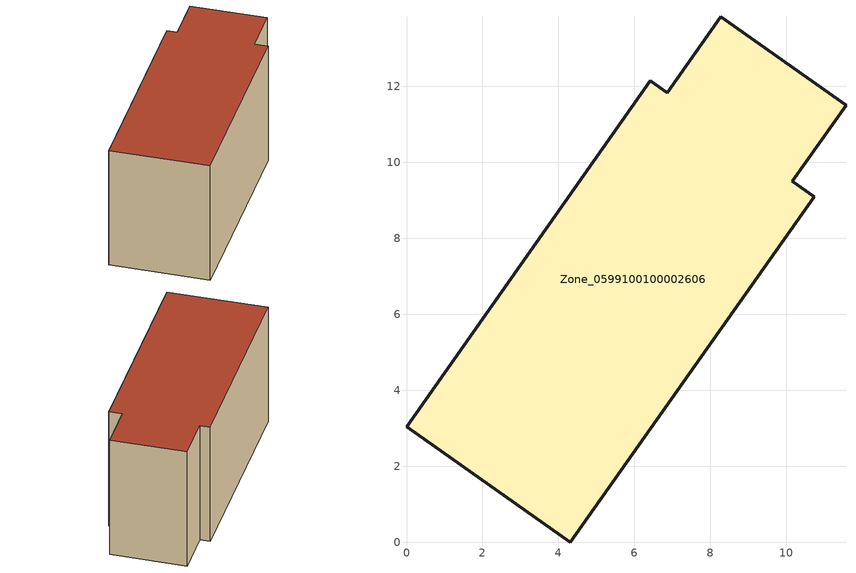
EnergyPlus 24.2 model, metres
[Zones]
Zone_0599100100002606
 floor ground (C_G): 0,3.04 6.41,12.14 6.86,11.83 8.27,13.83 11.57,11.5 10.16,9.5 10.74,9.09 4.31,0 z3.81
 wall outside (C_F): 4.31,0 10.74,9.09 10.16,9.5 11.57,11.5 8.27,13.83 6.86,11.83 6.41,12.14 0,3.04 4.31,0 z3.81:10.72
 roof outside (C_R): 6.41,12.14 0,3.04 4.31,0 10.74,9.09 10.16,9.5 11.57,11.5 8.27,13.83 6.86,11.83 z10.72
[BUILDING]
Pand.0599100100002606: North Axis=0; Terrain=City; Loads Convergence Tolerance Value=0.04; Temperature Convergence Tolerance Value=0.4; Solar Distribution=FullExterior; Maximum Number of Warmup Days=25; Minimum Number of Warmup Days=1
[Site:Location]
Rotterdam.The.Hague.AP_ZH_NLD Design_Conditions: Latitude=51.96; Longitude=4.45; Time Zone=1; Elevation=-4.5
[SITE:GROUNDTEMPERATURE:BUILDINGSURFACE]
18, 18, 18, 18, 18, 18, 18, 18, 18, 18, 18, 18
[MATERIAL] Thermal Absorptance=0.9; Solar Absorptance=0.7; Visible Absorptance=0.7
Name | Roughness | Thickness | Conductivity | Density | Specific Heat
G.TC.2006-2014 | MediumSmooth | 0.15 | 0.06 | 540 | 1210
F.TC.2006-2014 | Rough | 0.3 | 0.12 | 1920 | 840
R.TC.2006-2014 | MediumRough | 0.2 | 0.08 | 1500 | 1000
[CONSTRUCTION]
C_G: G.TC.2006-2014
C_F: F.TC.2006-2014
C_R: R.TC.2006-2014
[ZONE]
Zone_0599100100002606: Type=1; Multiplier=1; Ceiling Height=Autocalculate; Volume=Autocalculate; Floor Area=autocalculate; Part of Total Floor Area=Yes
[ZONEINFILTRATION:DESIGNFLOWRATE]
Infil_Zone_0599100100002606: Zone or ZoneList or Space or SpaceList=Zone_0599100100002606; Schedule=AlwaysOn; Design Flow Rate Calculation Method=Flow/Area; Flow Rate per Floor Area=0.0015; Constant Term Coefficient=1; Temperature Term Coefficient=0; Velocity Term Coefficient=0; Velocity Squared Term Coefficient=0
[HVACTEMPLATE:ZONE:IDEALLOADSAIRSYSTEM]
Zone_0599100100002606: Maximum Heating Supply Air Temperature=50; Minimum Cooling Supply Air Temperature=13; Maximum Heating Supply Air Humidity Ratio=0.0156; Minimum Cooling Supply Air Humidity Ratio=0.0077; Heating Limit=NoLimit; Cooling Limit=NoLimit; Dehumidification Control Type=ConstantSensibleHeatRatio; Cooling Sensible Heat Ratio=0.7; Dehumidification Setpoint=60; Humidification Control Type=None; Humidification Setpoint=30; Outdoor Air Method=None; Outdoor Air Flow Rate per Person=0.00944; Outdoor Air Flow Rate per Zone Floor Area=0; Outdoor Air Flow Rate per Zone=0; Demand Controlled Ventilation Type=None; Outdoor Air Economizer Type=NoEconomizer; Heat Recovery Type=None; Sensible Heat Recovery Effectiveness=0.7; Latent Heat Recovery Effectiveness=0.65
[ZONECONTROL:THERMOSTAT]
ThermostatControl_Zone_0599100100002606: Zone or ZoneList=Zone_0599100100002606; Control Type Schedule=DualSetpointControlType; Control 1=Thermostat_Zone_0599100100002606; Temperature Difference Between Cutout And Setpoint=0
[THERMOSTATSETPOINT:DUALSETPOINT]
Thermostat_Zone_0599100100002606: Heating Setpoint Temperature Schedule=HeatingSetpoint_Zone_0599100100002606; Cooling Setpoint Temperature Schedule=CoolingSetpoint_Zone_0599100100002606
[SCHEDULE:COMPACT]
HeatingSetpoint_Zone_0599100100002606: Through: 12/31, For: AllDays, Until: 24:00, 21
CoolingSetpoint_Zone_0599100100002606: Through: 12/31, For: AllDays, Until: 24:00, 24
DualSetpointControlType: Through: 12/31, For: AllDays, Until: 24:00, 4
AlwaysOn: Through: 12/31, For: AllDays, Until: 24:00, 1
